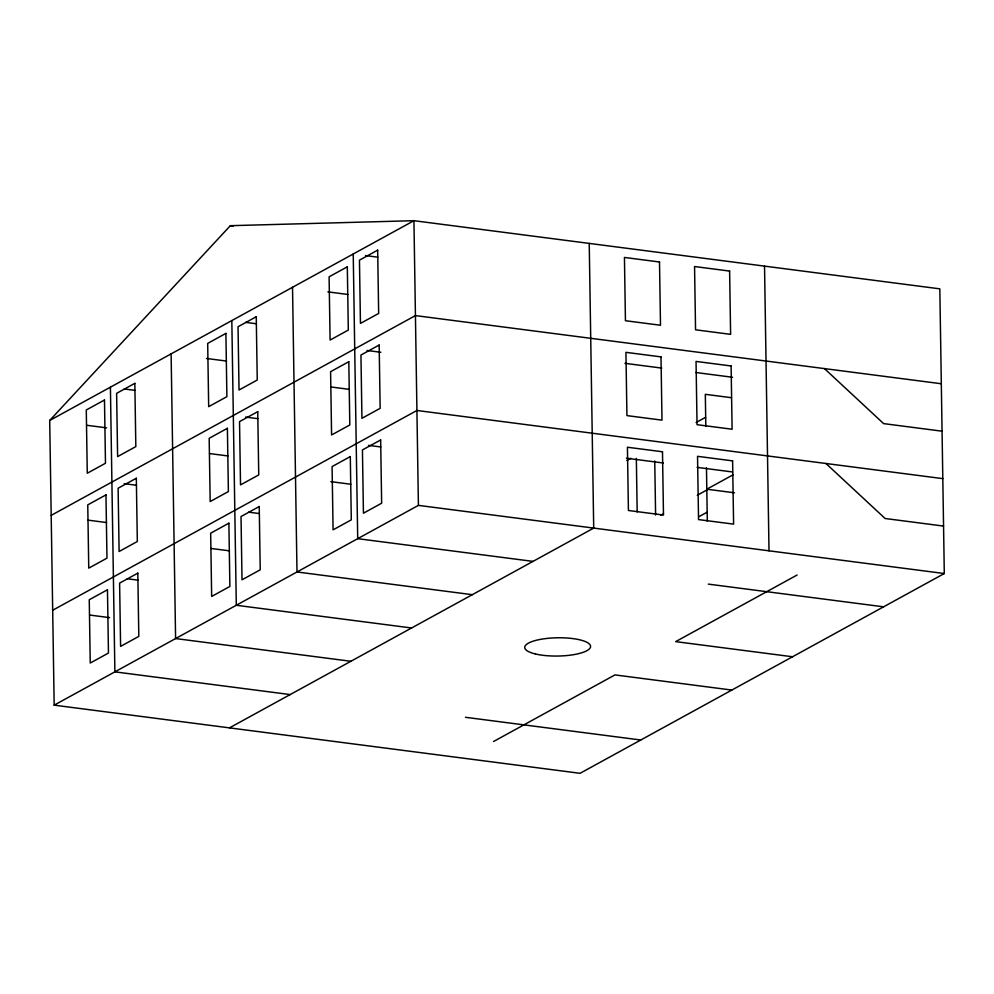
<?xml version="1.0" encoding="UTF-8"?>
<svg xmlns="http://www.w3.org/2000/svg" width="994" height="994" viewBox="0 0 994 994"><rect width="100%" height="100%" fill="white"/><g stroke="black" fill="none" stroke-linecap="round" stroke-linejoin="round"><path stroke-width="1.49" d="M49.7 420.474L230.335 225.688L413.939 220.693L939.827 288.844L944.3 573.526L580.061 773.307L54.173 705.156L49.7 420.474L413.939 220.693L418.412 505.374L54.173 705.156M51.191 515.364L415.43 315.595L941.318 383.746M52.682 610.254L416.921 410.485L942.809 478.636M626.854 460.508L630.892 458.284M696.098 422.525L705.603 417.306M229.465 727.869L593.704 528.1L589.231 243.418M733.199 474.734L706.809 489.21L734.479 492.8M660.848 515.24L663.458 513.811M697.279 495.26L707.678 489.545M698.944 516.669L707.094 512.208M493.546 741.512L614.963 674.914L731.82 690.06M797.089 575.029L675.671 641.627L792.529 656.761M230.335 225.688L233.404 226.085M365.531 255.582L377.832 257.185M327.896 291.876L347.888 294.46M624.953 363.319L661.855 368.103M695.688 372.489L732.59 377.273M245.655 322.379L256.427 323.771M367.022 350.484L380.864 352.274M731.46 397.712L705.318 394.32L705.827 426.463M942.063 431.185L883.629 423.618L824.461 368.6M206.479 358.461L226.47 361.058M330.927 386.964L349.379 389.362M124.25 388.965L135.01 390.369M626.444 458.222L663.346 463.005M697.179 467.379L732.553 471.964M245.617 417.07L257.918 418.673M368.513 445.374L380.814 446.965M943.554 526.074L885.12 518.508L825.939 463.49M86.602 425.258L106.594 427.842M209.51 453.562L227.961 455.948M330.878 481.655L350.87 484.252M418.412 505.374L944.3 573.526M124.2 483.668L136.501 485.258M248.637 512.171L259.409 513.563M533.008 561.386L357.703 538.673L353.23 253.992M708.3 584.112L883.591 606.825M88.093 520.148L106.544 522.546M211.001 548.452L229.452 550.838M472.299 594.685L296.995 571.972L292.522 287.291M127.232 578.756L137.992 580.148M411.591 627.984L236.299 605.271L231.826 320.59M89.584 615.038L109.576 617.634M350.882 661.283L175.59 638.558L171.117 353.876M290.173 694.57L114.882 671.857L110.409 387.175M465.465 717.295L640.77 740.008M764.535 266.131L769.008 550.813M706.473 467.789L707.318 521.353M654.748 460.992L655.605 515.004M636.346 458.383L637.179 511.96M104.482 399.998L86.279 409.988L87.273 473.243L105.476 463.254L104.482 399.998M134.836 383.349L116.621 393.338L117.615 456.594L135.83 446.604L134.836 383.349M225.899 333.4L207.684 343.39L208.678 406.658L226.893 396.668L225.899 333.4M256.253 316.751L238.038 326.74L239.032 390.008L257.247 380.019L256.253 316.751M347.316 266.814L329.101 276.804L330.095 340.06L348.31 330.07L347.316 266.814M377.67 250.165L359.455 260.155L360.449 323.41L378.664 313.433L377.67 250.165M105.973 494.888L87.758 504.877L88.752 568.146L106.967 558.156L105.973 494.888M136.327 478.238L118.112 488.228L119.106 551.496L137.321 541.506L136.327 478.238M227.39 428.302L209.175 438.292L210.169 501.548L228.384 491.558L227.39 428.302M257.744 411.653L239.529 421.642L240.523 484.898L258.738 474.908L257.744 411.653M348.807 361.704L330.592 371.694L331.586 434.962L349.801 424.972L348.807 361.704M379.161 345.055L360.946 355.044L361.94 418.312L380.155 408.323L379.161 345.055M107.464 589.777L89.249 599.767L90.243 663.035L108.458 653.046L107.464 589.777M137.818 573.14L119.603 583.118L120.597 646.386L138.812 636.396L137.818 573.14M228.881 523.192L210.666 533.182L211.66 596.437L229.875 586.448L228.881 523.192M259.235 506.542L241.02 516.532L242.014 579.8L260.229 569.811L259.235 506.542M350.298 456.594L332.083 466.584L333.077 529.852L351.292 519.862L350.298 456.594M380.652 439.957L362.437 449.947L363.431 513.202L381.646 503.212L380.652 439.957M659.507 261.994L624.443 257.446L625.437 320.714L660.501 325.249L659.507 261.994M729.621 271.076L694.558 266.529L695.551 329.797L730.615 334.344L729.621 271.076M660.998 356.883L625.934 352.336L626.928 415.604L661.992 420.151L660.998 356.883M731.112 365.966L696.048 361.431L697.043 424.686L732.106 429.234L731.112 365.966M662.489 451.773L627.425 447.238L628.419 510.494L663.483 515.041L662.489 451.773M732.603 460.868L697.539 456.321L698.534 519.589L733.597 524.124L732.603 460.868M535.443 653.977A32.926 9.132 -0.9 0 0 589.815 648.411A32.926 9.132 -0.9 0 0 547.744 638.347A32.926 9.132 -0.9 0 0 535.443 653.977"/></g></svg>
